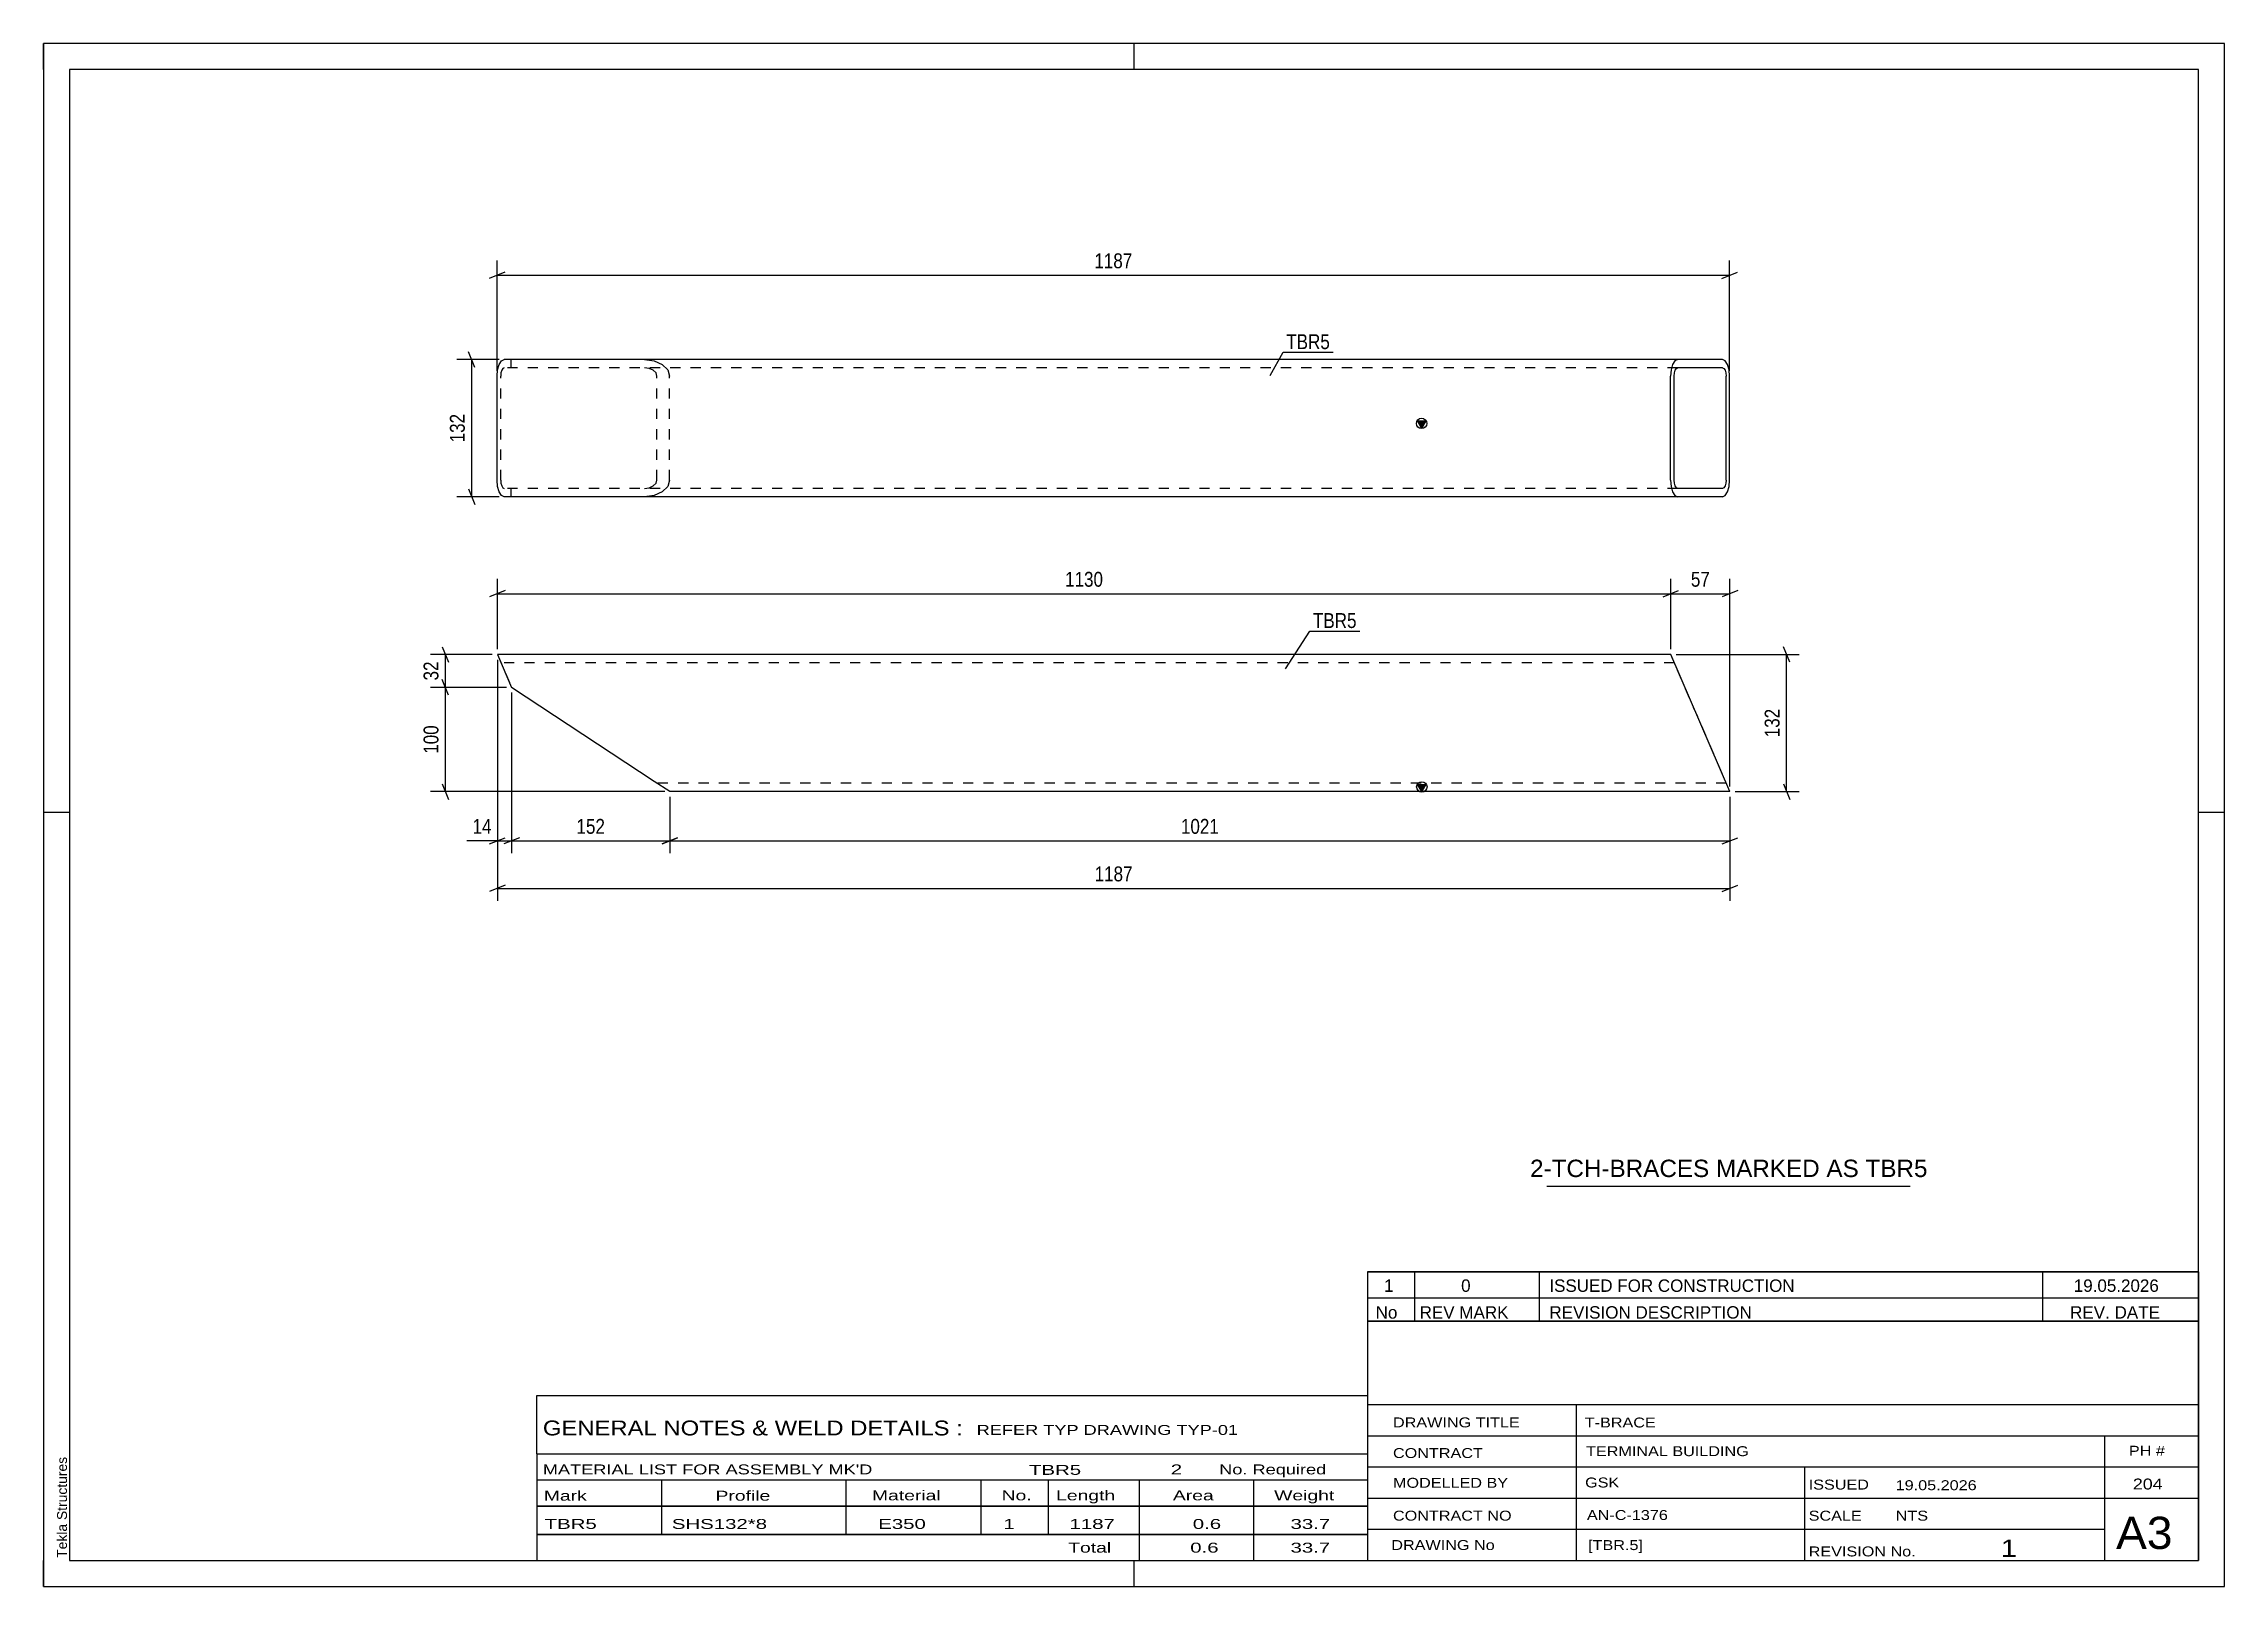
# Model space of a CAD drawing. Header units: millimetres. Extents: x 0 to 420, y 0 to 297.
import ezdxf

# ---------------------------------------------------------------- set-up
doc = ezdxf.new("R2010")
doc.units = ezdxf.units.MM
doc.linetypes.add('DXK_LINE_DOT2', pattern=[3.9198, 1.9599, -1.9599])
doc.styles.add('Arial', font='ARIAL.TTF', dxfattribs={"height": 0.2})
doc.styles.add('Arial Narrow', font='ARIALN.TTF', dxfattribs={"height": 0.2})

# ---------------------------------------------------------------- blocks, each defined once
blk = doc.blocks.new('Unknown-491736665-2120')
at = {"color": 5, "linetype": 'Continuous'}
for p, q in [((420, 297), (0, 297)), ((0, 297), (0, 0)), ((0, 292), (0, 297)), ((210, 292), (210, 297)), ((420, 0), (420, 297)), ((415, 292), (5, 292)), ((5, 292), (5, 5)), ((415, 5), (415, 292)), ((5, 149), (0, 149)), ((420, 149), (415, 149)), ((0, 0), (0, 5)), ((5, 5), (415, 5)), ((210, 0), (210, 5)), ((0, 0), (420, 0))]:
    blk.add_line(p, q, dxfattribs=at)
at = {"color": 174, "linetype": 'Continuous', "style": 'Arial'}
blk.add_text('Tekla Structures', height=1.9102, rotation=90, dxfattribs=at).set_placement((4.5, 5.5))
blk = doc.blocks.new('Unknown-491736665-2874')
at = {"color": 7, "linetype": 'Continuous'}
for p, q in [((255, 51.05), (255, 5)), ((255, 51.05), (415, 51.05)), ((415, 51), (415, 5)), ((255, 35), (415, 35)), ((295.14, 35), (295.14, 5)), ((255, 29), (415, 29)), ((397, 5.05), (397, 28.9)), ((255, 23), (415, 23)), ((339.14, 23), (339.14, 5)), ((255, 17), (415, 17)), ((255, 11), (397, 11)), ((255, 5), (415, 5))]:
    blk.add_line(p, q, dxfattribs=at)
at = {"color": 7, "style": 'Arial Narrow'}
for s, height, width, p in [('DRAWING TITLE', 1.9089, 1.425378, (259.88, 30.61)), ('T-BRACE', 1.909, 1.425378, (296.81, 30.59)), ('CONTRACT', 1.909, 1.425378, (259.88, 24.71)), ('TERMINAL BUILDING', 1.9089, 1.425378, (297.06, 25.07)), ('MODELLED BY', 1.9089, 1.425378, (259.88, 18.98)), ('GSK', 1.909, 1.425378, (296.88, 19.04)), ('ISSUED', 1.909, 1.425378, (339.94, 18.64)), ('19.05.2026', 1.909, 1.425378, (356.69, 18.52)), ('CONTRACT NO', 1.9089, 1.425378, (259.88, 12.66)), ('AN-C-1376', 1.909, 1.425378, (297.23, 12.78)), ('SCALE', 1.909, 1.425378, (339.94, 12.65)), ('A3', 6.204, 1.25, (399.14, 7.2)), ('DRAWING No', 1.909, 1.425378, (259.56, 7)), ('[TBR.5]', 1.909, 1.425378, (297.46, 6.99)), ('1', 3.34, 1.5, (376.91, 5.68)), ('REVISION No.', 1.9089, 1.425378, (339.94, 5.77))]:
    blk.add_text(s, height=height, dxfattribs=dict(at, width=width)).set_placement(p)
at = {"color": 7, "linetype": 'Continuous', "style": 'Arial Narrow'}
for s, height, width, p in [('PH #', 1.909, 1.43, (401.6, 25.15)), ('204', 2.1, 1.43, (402.37, 18.65)), ('NTS', 1.909, 1.425378, (356.7, 12.65))]:
    blk.add_text(s, height=height, dxfattribs=dict(at, width=width)).set_placement(p)
blk = doc.blocks.new('Unknown-491736665-2875')
at = {"color": 7, "linetype": 'Continuous'}
for p, q in [((95, 36.75), (255, 36.75)), ((95, 25.5), (95, 36.75)), ((255, 36.75), (255, 25.5)), ((95, 25.5), (255, 25.5)), ((95, 25.5), (95, 20.5)), ((255, 25.5), (255, 20.5)), ((95, 20.5), (255, 20.5)), ((95, 20.5), (95, 15.5)), ((119, 20.5), (119, 15.5)), ((154.5, 20.5), (154.5, 15.5)), ((180.5, 20.5), (180.5, 15.5)), ((193.5, 20.5), (193.5, 15.5)), ((211, 20.5), (211, 15.5)), ((233, 20.5), (233, 15.5)), ((255, 20.5), (255, 15.5)), ((95, 15.5), (255, 15.5)), ((95, 15.45), (95, 10.05)), ((95, 15.45), (255, 15.45)), ((119, 15.5), (119, 10)), ((154.5, 15.5), (154.5, 10)), ((180.5, 15.5), (180.5, 10)), ((193.5, 15.5), (193.5, 10)), ((211, 15.5), (211, 10)), ((233, 15.5), (233, 10)), ((255, 15.45), (255, 10.05)), ((95, 10.05), (255, 10.05)), ((95, 10), (255, 10)), ((95, 10), (95, 5)), ((211, 10), (211, 5)), ((233, 10), (233, 5)), ((255, 10), (255, 5)), ((95, 5), (255, 5))]:
    blk.add_line(p, q, dxfattribs=at)
at = {"color": 7, "style": 'Arial Narrow'}
for s, height, width, p in [('GENERAL NOTES & WELD DETAILS :', 2.8633, 1.4, (96.15, 29.06)), ('REFER TYP DRAWING TYP-01', 1.9089, 1.6, (179.7, 29.16)), ("MATERIAL LIST FOR ASSEMBLY MK'D", 1.9089, 1.6, (96.15, 21.56)), ('TBR5', 1.909, 1.794707, (189.78, 21.47)), ('2', 1.91, 1.794707, (217.08, 21.56)), ('No. Required', 1.9089, 1.6, (226.41, 21.56)), ('Mark', 1.909, 1.7, (96.34, 16.5)), ('Profile', 1.909, 1.7, (129.41, 16.5)), ('Material', 1.909, 1.7, (159.54, 16.56)), ('No.', 1.909, 1.7, (184.5, 16.56)), ('Length', 1.909, 1.7, (195, 16.56)), ('Area', 1.909, 1.7, (217.5, 16.56)), ('Weight', 1.909, 1.7, (237, 16.56))]:
    blk.add_text(s, height=height, dxfattribs=dict(at, width=width)).set_placement(p)
at = {"color": 7, "linetype": 'Continuous', "style": 'Arial Narrow'}
for s, height, width, p in [('TBR5', 1.909, 1.794707, (96.5, 11.06)), ('SHS132*8', 1.909, 1.794707, (121, 11.06)), ('E350', 1.909, 1.794707, (160.74, 11.06)), ('1', 1.91, 1.794707, (184.86, 11.06)), ('1187', 1.909, 1.794707, (197.58, 11.06)), ('0.6', 1.909, 1.794707, (221.32, 11.06)), ('33.7', 1.909, 1.794707, (240.14, 11.06)), ('Total', 1.909, 1.7, (197.33, 6.5)), ('0.6', 1.909, 1.794707, (220.83, 6.5)), ('33.7', 1.909, 1.794707, (240.14, 6.5))]:
    blk.add_text(s, height=height, dxfattribs=dict(at, width=width)).set_placement(p)
blk = doc.blocks.new('Unknown-491736665-2876')
at = {"color": 7, "linetype": 'Continuous'}
for p, q in [((255, 60.55), (415, 60.55)), ((415, 60.55), (255, 60.55)), ((255, 60.55), (255, 55.55)), ((264, 60.55), (264, 55.55)), ((288, 60.55), (288, 55.55)), ((385, 60.55), (385, 55.55)), ((415, 60.55), (415, 55.55)), ((255, 55.55), (415, 55.55)), ((255, 55.55), (255, 51.05)), ((255, 55.55), (415, 55.55)), ((264, 55.55), (264, 51.05)), ((288, 55.55), (288, 51.05)), ((385, 55.55), (385, 51.05)), ((415, 55.55), (415, 51.05)), ((415, 51.05), (255, 51.05))]:
    blk.add_line(p, q, dxfattribs=at)
at = {"color": 7, "linetype": 'Continuous', "style": 'Arial Narrow'}
for s, height, width, p in [('1', 2.39, 1.196471, (258.16, 56.7)), ('0', 2.39, 1.196471, (273, 56.7)), ('ISSUED FOR CONSTRUCTION', 2.3861, 1.196471, (290, 56.7)), ('19.05.2026', 2.386, 1.196471, (391, 56.7)), ('No', 2.386, 1.2, (256.54, 51.55)), ('REV MARK', 2.386, 1.2, (265, 51.55)), ('REVISION DESCRIPTION', 2.3861, 1.2, (290, 51.55)), ('REV. DATE', 2.386, 1.2, (390.28, 51.55))]:
    blk.add_text(s, height=height, dxfattribs=dict(at, width=width)).set_placement(p)
blk = doc.blocks.new('Unknown-491736665-2877')
at = {"color": 7, "linetype": 'Continuous'}
blk.add_line((289.5, 77.05), (359.5, 77.05), dxfattribs=at)
at = {"color": 7, "style": 'Arial'}
blk.add_text('2-TCH-BRACES MARKED AS TBR5', height=3.3428, dxfattribs=at).set_placement((286.28, 78.8))
blk = doc.blocks.new('Part-491736665-1965 - 1879')
at = {"linetype": 'Continuous'}
blk.add_hatch(color=2, dxfattribs=at).paths.add_polyline_path([(265.43, 153), (264.63, 154.4), (266.23, 154.4)])
at = {"color": 2, "linetype": 'Continuous'}
for p, q in [((87.39, 179.4), (90.12, 173.06)), ((313.39, 179.4), (87.39, 179.4)), ((313.39, 179.4), (313.39, 179.4)), ((324.77, 153), (313.39, 179.4)), ((117.61, 154.97), (90.12, 173.06)), ((120.61, 153), (117.61, 154.97)), ((324.77, 153), (120.61, 153)), ((265.43, 153), (264.63, 154.4)), ((264.63, 154.4), (266.23, 154.4)), ((266.23, 154.4), (265.43, 153)), ((324.77, 153), (324.77, 153))]:
    blk.add_line(p, q, dxfattribs=at)
at = {"color": 7, "linetype": 'DXK_LINE_DOT2'}
for p, q in [((87.39, 179.4), (90.12, 173.06)), ((314.08, 177.8), (88.08, 177.8)), ((324.77, 153), (313.39, 179.4)), ((313.39, 179.4), (313.39, 179.4)), ((314.08, 177.8), (314.08, 177.8)), ((324.08, 154.6), (118.18, 154.6)), ((324.77, 153), (324.77, 153))]:
    blk.add_line(p, q, dxfattribs=at)
at = {"color": 2, "linetype": 'Continuous'}
blk.add_circle((265.43, 153.9), 1, dxfattribs=at)
blk = doc.blocks.new('Part-491736665-1982 - 1981')
at = {"linetype": 'Continuous'}
blk.add_hatch(color=2, dxfattribs=at).paths.add_polyline_path([(265.38, 222.98), (264.58, 224.38), (266.18, 224.38)])
at = {"color": 2, "linetype": 'Continuous'}
for p, q in [((87.44, 234.21), (87.74, 235.25)), ((87.74, 235.25), (88.19, 235.94)), ((88.19, 235.94), (88.72, 236.18)), ((323.34, 236.18), (88.72, 236.18)), ((313.74, 235.25), (313.44, 234.21)), ((314.19, 235.94), (313.74, 235.25)), ((314.72, 236.18), (314.19, 235.94)), ((323.87, 235.94), (323.34, 236.18)), ((324.32, 235.25), (323.87, 235.94)), ((324.62, 234.21), (324.32, 235.25)), ((87.34, 232.98), (87.44, 234.21)), ((87.34, 212.98), (87.34, 232.98)), ((313.44, 234.21), (313.34, 232.98)), ((313.34, 212.98), (313.34, 232.98)), ((314.03, 232.98), (314.08, 233.6)), ((314.03, 212.98), (314.03, 232.98)), ((314.08, 233.6), (314.23, 234.12)), ((314.23, 234.12), (314.46, 234.46)), ((314.46, 234.46), (314.72, 234.58)), ((323.34, 234.58), (314.72, 234.58)), ((323.34, 234.58), (323.61, 234.46)), ((323.61, 234.46), (323.83, 234.12)), ((323.83, 234.12), (323.98, 233.6)), ((323.98, 233.6), (324.03, 232.98)), ((324.03, 212.98), (324.03, 232.98)), ((324.72, 232.98), (324.62, 234.21)), ((324.72, 212.98), (324.72, 232.98)), ((265.38, 222.98), (264.58, 224.38)), ((264.58, 224.38), (266.18, 224.38)), ((266.18, 224.38), (265.38, 222.98)), ((87.44, 211.76), (87.34, 212.98)), ((87.74, 210.72), (87.44, 211.76)), ((88.19, 210.03), (87.74, 210.72)), ((88.72, 209.78), (88.19, 210.03)), ((313.34, 212.98), (313.44, 211.76)), ((313.44, 211.76), (313.74, 210.72)), ((313.74, 210.72), (314.19, 210.03)), ((314.08, 212.37), (314.03, 212.98)), ((314.23, 211.85), (314.08, 212.37)), ((314.19, 210.03), (314.72, 209.78)), ((314.46, 211.51), (314.23, 211.85)), ((314.72, 211.38), (314.46, 211.51)), ((323.34, 211.38), (314.72, 211.38)), ((323.61, 211.51), (323.34, 211.38)), ((323.34, 209.78), (323.87, 210.03)), ((323.83, 211.85), (323.61, 211.51)), ((323.98, 212.37), (323.83, 211.85)), ((323.87, 210.03), (324.32, 210.72)), ((324.03, 212.98), (323.98, 212.37)), ((324.32, 210.72), (324.62, 211.76)), ((324.62, 211.76), (324.72, 212.98)), ((323.34, 209.78), (88.72, 209.78))]:
    blk.add_line(p, q, dxfattribs=at)
at = {"color": 7, "linetype": 'DXK_LINE_DOT2'}
for p, q in [((90.07, 234.58), (90.07, 236.18)), ((115.7, 236.18), (117.56, 235.94)), ((117.56, 235.94), (119.14, 235.25)), ((119.14, 235.25), (120.19, 234.21)), ((88.08, 233.6), (88.03, 232.98)), ((88.03, 212.98), (88.03, 232.98)), ((88.23, 234.12), (88.08, 233.6)), ((88.45, 234.46), (88.23, 234.12)), ((88.72, 234.58), (88.45, 234.46)), ((314.72, 234.58), (88.72, 234.58)), ((116.63, 234.46), (115.7, 234.58)), ((117.42, 234.12), (116.63, 234.46)), ((117.95, 233.6), (117.42, 234.12)), ((118.13, 232.98), (117.95, 233.6)), ((118.13, 212.98), (118.13, 232.98)), ((120.19, 234.21), (120.56, 232.98)), ((120.56, 212.98), (120.56, 232.98)), ((88.03, 212.98), (88.08, 212.37)), ((88.08, 212.37), (88.23, 211.85)), ((88.23, 211.85), (88.45, 211.51)), ((88.45, 211.51), (88.72, 211.38)), ((314.72, 211.38), (88.72, 211.38)), ((90.07, 209.78), (90.07, 211.38)), ((115.7, 211.38), (116.63, 211.51)), ((117.56, 210.03), (115.7, 209.78)), ((116.63, 211.51), (117.42, 211.85)), ((117.42, 211.85), (117.95, 212.37)), ((119.14, 210.72), (117.56, 210.03)), ((117.95, 212.37), (118.13, 212.98)), ((120.19, 211.76), (119.14, 210.72)), ((120.56, 212.98), (120.19, 211.76))]:
    blk.add_line(p, q, dxfattribs=at)
at = {"color": 2, "linetype": 'Continuous'}
blk.add_circle((265.38, 223.88), 1, dxfattribs=at)
blk = doc.blocks.new('StraightDimension-491736665-2510 - 1879')
at = {"color": 7, "linetype": 'Continuous'}
for p, q in [((120.61, 152), (120.61, 141.13)), ((324.77, 152), (324.77, 141.13)), ((122.11, 144.13), (119.11, 142.93)), ((120.61, 143.53), (324.77, 143.53)), ((323.27, 142.93), (326.27, 144.13))]:
    blk.add_line(p, q, dxfattribs=at)
at = {"color": 0}
blk.add_wipeout([(226.95, 144.28), (226.95, 148.48), (218.44, 148.48), (218.44, 144.28)], dxfattribs=at)
at = {"color": 3, "style": 'Arial Narrow'}
blk.add_text('1021', height=2.863, dxfattribs=at).set_placement((219.04, 144.88))
blk = doc.blocks.new('StraightDimension-491736665-2018 - 1879')
at = {"color": 7, "linetype": 'Continuous'}
for p, q in [((87.39, 178.4), (87.39, 131.98)), ((324.77, 152), (324.77, 131.98)), ((88.89, 134.98), (85.89, 133.78)), ((323.27, 133.78), (326.27, 134.98)), ((87.39, 134.38), (324.77, 134.38))]:
    blk.add_line(p, q, dxfattribs=at)
at = {"color": 0}
blk.add_wipeout([(210.34, 135.13), (210.34, 139.33), (201.82, 139.33), (201.82, 135.13)], dxfattribs=at)
at = {"color": 3, "style": 'Arial Narrow'}
blk.add_text('1187', height=2.863, dxfattribs=at).set_placement((202.42, 135.73))
blk = doc.blocks.new('StraightDimension-491736665-2222 - 1879')
at = {"color": 7, "linetype": 'Continuous'}
for p, q in [((313.39, 180.4), (313.39, 193.95)), ((324.77, 154), (324.77, 193.95)), ((311.89, 190.5), (314.89, 191.7)), ((313.39, 191.1), (324.77, 191.1)), ((326.27, 191.7), (323.27, 190.5))]:
    blk.add_line(p, q, dxfattribs=at)
at = {"color": 0}
blk.add_wipeout([(321.51, 191.85), (321.51, 196.05), (316.65, 196.05), (316.65, 191.85)], dxfattribs=at)
at = {"color": 3, "style": 'Arial Narrow'}
blk.add_text('57', height=2.863, dxfattribs=at).set_placement((317.25, 192.45))
blk = doc.blocks.new('StraightDimension-491736665-2223 - 1879')
at = {"color": 7, "linetype": 'Continuous'}
for p, q in [((87.39, 180.4), (87.39, 193.95)), ((313.39, 180.4), (313.39, 193.95)), ((88.89, 191.7), (85.89, 190.5)), ((87.39, 191.1), (313.39, 191.1)), ((311.89, 190.5), (314.89, 191.7))]:
    blk.add_line(p, q, dxfattribs=at)
at = {"color": 0}
blk.add_wipeout([(204.65, 191.85), (204.65, 196.05), (196.13, 196.05), (196.13, 191.85)], dxfattribs=at)
at = {"color": 3, "style": 'Arial Narrow'}
blk.add_text('1130', height=2.863, dxfattribs=at).set_placement((196.73, 192.45))
blk = doc.blocks.new('StraightDimension-491736665-2422 - 1879')
at = {"color": 7, "linetype": 'Continuous'}
for p, q in [((336.28, 177.9), (335.08, 180.9)), ((314.39, 179.4), (338.08, 179.4)), ((335.68, 153), (335.68, 179.4)), ((325.77, 153), (338.08, 153)), ((335.08, 154.5), (336.28, 151.5))]:
    blk.add_line(p, q, dxfattribs=at)
at = {"color": 0}
blk.add_wipeout([(334.93, 169.54), (330.73, 169.54), (330.73, 162.86), (334.93, 162.86)], dxfattribs=at)
at = {"color": 3, "style": 'Arial Narrow'}
blk.add_text('132', height=2.863, rotation=90.0002, dxfattribs=at).set_placement((334.33, 163.46))
blk = doc.blocks.new('StraightDimension-491736665-2511 - 1879')
at = {"color": 7, "linetype": 'Continuous'}
for p, q in [((90.12, 172.06), (90.12, 141.13)), ((120.61, 152), (120.61, 141.13)), ((91.62, 144.13), (88.62, 142.93)), ((90.12, 143.53), (120.61, 143.53)), ((119.11, 142.93), (122.11, 144.13))]:
    blk.add_line(p, q, dxfattribs=at)
at = {"color": 0}
blk.add_wipeout([(108.71, 144.28), (108.71, 148.48), (102.03, 148.48), (102.03, 144.28)], dxfattribs=at)
at = {"color": 3, "style": 'Arial Narrow'}
blk.add_text('152', height=2.863, dxfattribs=at).set_placement((102.63, 144.88))
blk = doc.blocks.new('StraightDimension-491736665-2512 - 1879')
at = {"color": 7, "linetype": 'Continuous'}
for p, q in [((87.39, 178.4), (87.39, 141.13)), ((90.12, 172.06), (90.12, 141.13)), ((85.89, 142.93), (88.89, 144.13)), ((87.39, 143.53), (90.12, 143.53)), ((91.62, 144.13), (88.62, 142.93))]:
    blk.add_line(p, q, dxfattribs=at)
at = {"color": 0}
blk.add_wipeout([(86.86, 144.28), (86.86, 148.48), (82.01, 148.48), (82.01, 144.28)], dxfattribs=at)
at = {"color": 7, "linetype": 'Continuous'}
blk.add_line((87.39, 143.53), (81.48, 143.53), dxfattribs=at)
blk.add_line((87.39, 143.53), (81.48, 143.53), dxfattribs=at)
at = {"color": 3, "style": 'Arial Narrow'}
blk.add_text('14', height=2.863, dxfattribs=at).set_placement((82.61, 144.88))
blk = doc.blocks.new('StraightDimension-491736665-2782 - 1879')
at = {"color": 7, "linetype": 'Continuous'}
for p, q in [((76.79, 180.9), (77.99, 177.9)), ((86.39, 179.4), (74.54, 179.4)), ((77.39, 173.06), (77.39, 179.4)), ((89.12, 173.06), (74.54, 173.06)), ((77.99, 171.56), (76.79, 174.56))]:
    blk.add_line(p, q, dxfattribs=at)
at = {"color": 0}
blk.add_wipeout([(76.64, 178.66), (72.44, 178.66), (72.44, 173.8), (76.64, 173.8)], dxfattribs=at)
at = {"color": 3, "style": 'Arial Narrow'}
blk.add_text('32', height=2.863, rotation=90.0002, dxfattribs=at).set_placement((76.04, 174.4))
blk = doc.blocks.new('StraightDimension-491736665-2783 - 1879')
at = {"color": 7, "linetype": 'Continuous'}
for p, q in [((89.12, 173.06), (74.54, 173.06)), ((77.99, 171.56), (76.79, 174.56)), ((77.39, 153), (77.39, 173.06)), ((119.61, 153), (74.54, 153)), ((76.79, 154.5), (77.99, 151.5))]:
    blk.add_line(p, q, dxfattribs=at)
at = {"color": 0}
blk.add_wipeout([(76.64, 166.37), (72.44, 166.37), (72.44, 159.69), (76.64, 159.69)], dxfattribs=at)
at = {"color": 3, "style": 'Arial Narrow'}
blk.add_text('100', height=2.863, rotation=90.0002, dxfattribs=at).set_placement((76.04, 160.29))
blk = doc.blocks.new('StraightDimension-491736665-2439 - 1981')
at = {"color": 7, "linetype": 'Continuous'}
for p, q in [((88.84, 253.01), (85.84, 251.81)), ((87.34, 233.98), (87.34, 255.26)), ((87.34, 252.41), (324.72, 252.41)), ((323.22, 251.81), (326.22, 253.01)), ((324.72, 233.98), (324.72, 255.26))]:
    blk.add_line(p, q, dxfattribs=at)
at = {"color": 0}
blk.add_wipeout([(210.29, 253.16), (210.29, 257.36), (201.77, 257.36), (201.77, 253.16)], dxfattribs=at)
at = {"color": 3, "style": 'Arial Narrow'}
blk.add_text('1187', height=2.863, dxfattribs=at).set_placement((202.37, 253.76))
blk = doc.blocks.new('StraightDimension-491736665-2450 - 1981')
at = {"color": 7, "linetype": 'Continuous'}
for p, q in [((87.72, 236.18), (79.61, 236.18)), ((83.06, 234.68), (81.86, 237.68)), ((82.46, 209.78), (82.46, 236.18)), ((81.86, 211.28), (83.06, 208.28)), ((87.72, 209.78), (79.61, 209.78))]:
    blk.add_line(p, q, dxfattribs=at)
at = {"color": 0}
blk.add_wipeout([(81.71, 226.33), (77.51, 226.33), (77.51, 219.64), (81.71, 219.64)], dxfattribs=at)
at = {"color": 3, "style": 'Arial Narrow'}
blk.add_text('132', height=2.863, rotation=90.0002, dxfattribs=at).set_placement((81.11, 220.24))
blk = doc.blocks.new('Mark-491736665-2022 - 1879')
at = {"color": 0}
blk.add_wipeout([(252.87, 184.5), (252.87, 187.5), (244.47, 187.5), (244.47, 184.5)], dxfattribs=at)
blk.add_wipeout([(252.87, 184.5), (252.87, 187.5), (244.47, 187.5), (244.47, 184.5)], dxfattribs=at)
at = {"color": 30, "linetype": 'Continuous'}
for p, q in [((239.16, 176.64), (243.87, 183.9)), ((243.87, 183.9), (253.47, 183.9))]:
    blk.add_line(p, q, dxfattribs=at)
at = {"color": 3, "style": 'Arial Narrow'}
blk.add_text('TBR5', height=2.863, dxfattribs=at).set_placement((244.47, 184.5))
blk = doc.blocks.new('Mark-491736665-2569 - 1981')
at = {"color": 0}
blk.add_wipeout([(247.73, 238.19), (247.73, 241.19), (239.33, 241.19), (239.33, 238.19)], dxfattribs=at)
blk.add_wipeout([(247.73, 238.19), (247.73, 241.19), (239.33, 241.19), (239.33, 238.19)], dxfattribs=at)
at = {"color": 30, "linetype": 'Continuous'}
for p, q in [((236.22, 233.09), (238.73, 237.59)), ((238.73, 237.59), (248.33, 237.59))]:
    blk.add_line(p, q, dxfattribs=at)
at = {"color": 3, "style": 'Arial Narrow'}
blk.add_text('TBR5', height=2.863, dxfattribs=at).set_placement((239.33, 238.19))

msp = doc.modelspace()

# ---------------------------------------------------------------- block references
for name in ['Unknown-491736665-2120', 'Part-491736665-1982 - 1981', 'Part-491736665-1965 - 1879', 'Unknown-491736665-2877', 'Unknown-491736665-2876', 'Unknown-491736665-2874', 'Unknown-491736665-2875']:
    msp.add_blockref(name, (0, 0))

# ---------------------------------------------------------------- next in the draw order: block references
for name in ['StraightDimension-491736665-2439 - 1981', 'StraightDimension-491736665-2510 - 1879']:
    msp.add_blockref(name, (0, 0))

# ---------------------------------------------------------------- next in the draw order: block references
for name in ['Mark-491736665-2569 - 1981', 'StraightDimension-491736665-2450 - 1981', 'StraightDimension-491736665-2018 - 1879']:
    msp.add_blockref(name, (0, 0))

# ---------------------------------------------------------------- next in the draw order: block references
for name in ['StraightDimension-491736665-2222 - 1879', 'StraightDimension-491736665-2511 - 1879']:
    msp.add_blockref(name, (0, 0))

# ---------------------------------------------------------------- next in the draw order: block references
msp.add_blockref('StraightDimension-491736665-2223 - 1879', (0, 0))

# ---------------------------------------------------------------- next in the draw order: block references
for name in ['Mark-491736665-2022 - 1879', 'StraightDimension-491736665-2422 - 1879', 'StraightDimension-491736665-2512 - 1879']:
    msp.add_blockref(name, (0, 0))

# ---------------------------------------------------------------- next in the draw order: block references
msp.add_blockref('StraightDimension-491736665-2782 - 1879', (0, 0))

# ---------------------------------------------------------------- next in the draw order: block references
msp.add_blockref('StraightDimension-491736665-2783 - 1879', (0, 0))

doc.saveas('drawing.dxf')
